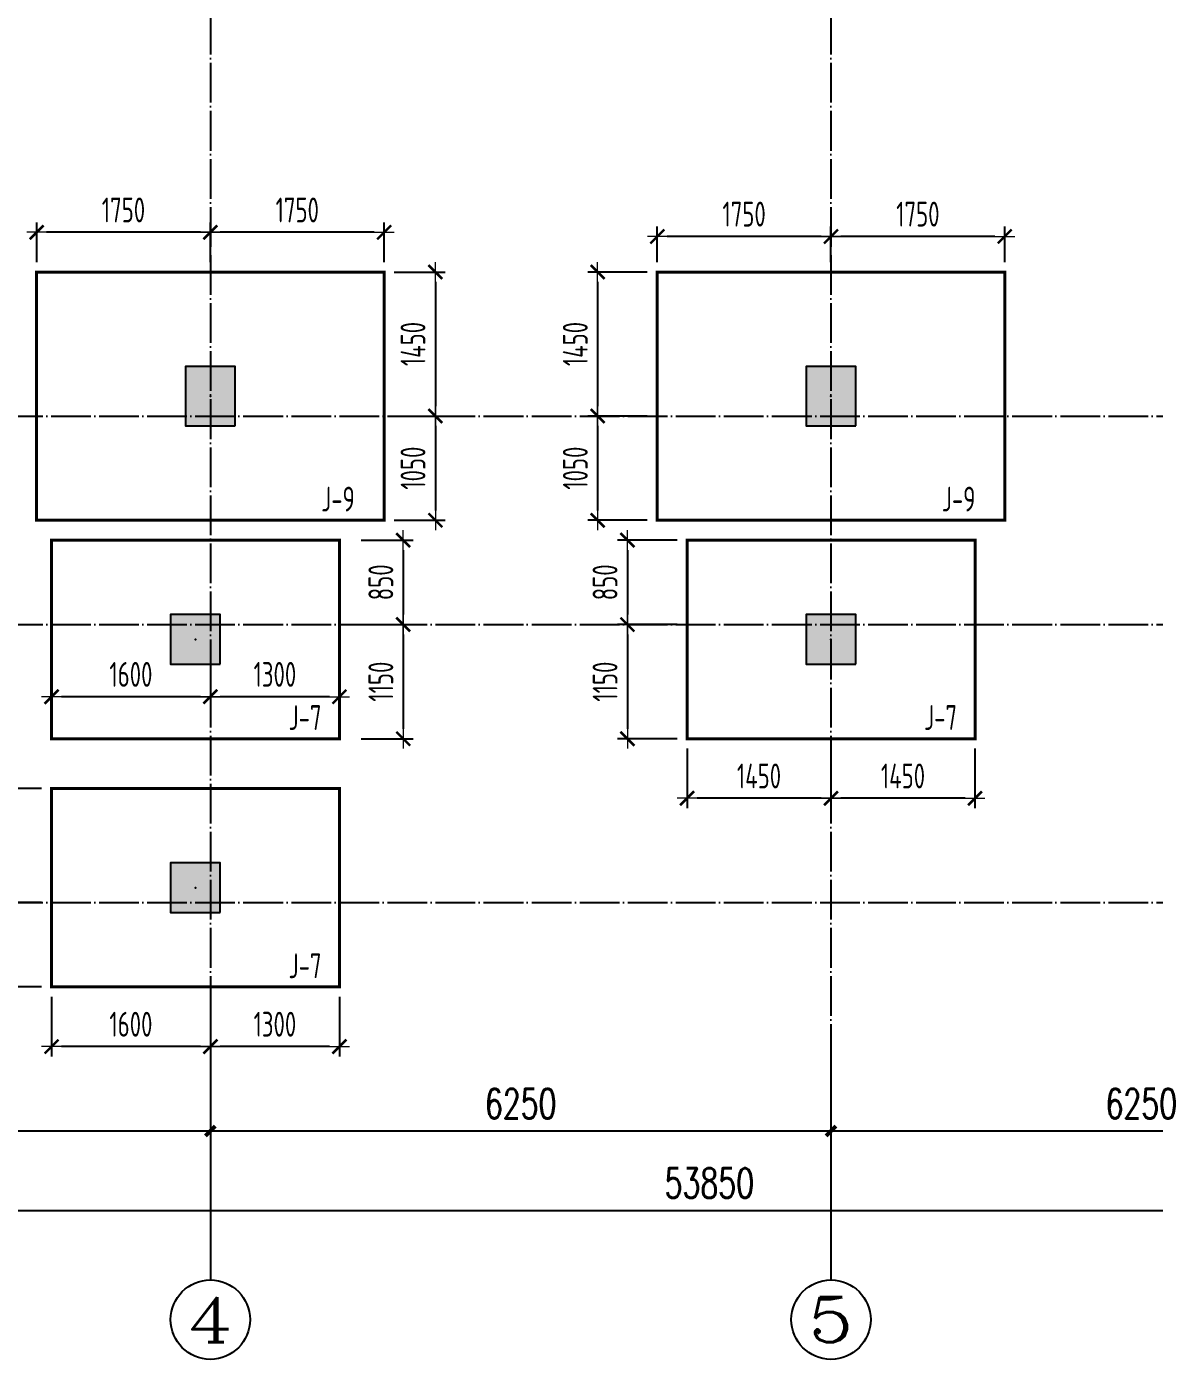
# Model space of a CAD drawing. Extents: x -441005 to 725361, y -182459 to 319313.
# Drawn here: x -165450 to -154094, y -119000 to -105579 of the extents above; entities that cross this region are included whole.
import ezdxf
from ezdxf.enums import TextEntityAlignment as Align

# ---------------------------------------------------------------- set-up
doc = ezdxf.new("R2010")
doc.units = 0
doc.header["$LTSCALE"] = 100
doc.linetypes.add('DOTE', pattern=[2.42, 2, -0.2, 0.02, -0.2])
doc.layers.get('0').update_dxf_attribs({"linetype": 'CONTINUOUS'})
doc.layers.get('Defpoints').update_dxf_attribs({"linetype": 'CONTINUOUS'})
for name, color, linetype in [('AXIS', 3, 'CONTINUOUS'), ('AXIS_TEXT', 7, 'CONTINUOUS'), ('BASE', 7, 'CONTINUOUS'), ('BASE_NUM', 7, 'CONTINUOUS'), ('COLU', 7, 'CONTINUOUS'), ('DOTE', 8, 'DOTE')]:
    doc.layers.add(name, color=color, linetype=linetype)
doc.layers.add('BASE-平法定位', color=3, linetype='ByLayer', lineweight=18)
doc.styles.add('_TCH_AXIS', font='COMPLEX', dxfattribs={"bigfont": 'GBCBIG'})
doc.styles.add('_TCH_DIM_T3', font='simplex_.ttf', dxfattribs={"width": 0.705882, "bigfont": 'GBCBIG'})
doc.styles.add('COMPLEX', font='COMPLEX')
doc.styles.add('TCCAD_Dimension', font='Tssdeng.shx', dxfattribs={"width": 0.7, "bigfont": 'hztxt.shx'})
doc.styles.add('TSSD_Label', font='Tssdeng.shx', dxfattribs={"width": 0.7, "bigfont": '1.shx'})
doc.dimstyles.new('_TCH_ARCH&&100', dxfattribs={"dimtxt": 297.5, "dimasz": 100, "dimexe": 250, "dimexo": 300, "dimgap": 126.25, "dimtad": 1, "dimdec": 0, "dimzin": 0, "dimdsep": 46, "dimtxsty": '_TCH_DIM_T3', "dimblk": 'ARCHTICK', "dimcen": 0.09, "dimclrt": 7, "dimazin": 2, "dimtfac": 1, "dimtdec": 0, "dimtix": 1, "dimtmove": 2, "dimatfit": 3, "dimfxl": 0, "dimtolj": 1, "dimtzin": 0, "dimarcsym": 0})
doc.dimstyles.new('TCCAD_100_100', dxfattribs={"dimtxt": 250, "dimasz": 100, "dimexe": 100, "dimexo": 100, "dimgap": 100, "dimtad": 1, "dimdec": 0, "dimzin": 0, "dimdsep": 46, "dimtxsty": 'TCCAD_Dimension', "dimblk": '_TCDBK100_100', "dimcen": 0, "dimclrt": 7, "dimadec": 0, "dimazin": 0, "dimtfac": 1, "dimtdec": 0, "dimtix": 1, "dimtmove": 2, "dimatfit": 3, "dimfxl": 0, "dimtolj": 1, "dimtzin": 0, "dimarcsym": 0})

# ---------------------------------------------------------------- blocks, each defined once
blk = doc.blocks.new('_AXISO')
blk.add_circle((0, 0), 0.5)
at = {"layer": 'AXIS_TEXT', "style": 'COMPLEX', "width": 1.041667}
blk.add_attdef('A', text='', height=0.56, dxfattribs=at).set_placement((-0.25, -0.28), (0.25, -0.28), align=Align.FIT)
blk = doc.blocks.new('_ArchTick')
at = {"color": 0, "linetype": 'ByBlock', "const_width": 0.4}
blk.add_lwpolyline([(-0.5, -0.5), (0.5, 0.5)], dxfattribs=at)
blk = doc.blocks.new('*D1086')
at = {"layer": 'AXIS', "color": 0, "lineweight": -2}
for p, q in [((-173000, -116000), (-173000, -116950)), ((-163600, -116000), (-163600, -116950)), ((-173000, -116700), (-163600, -116700))]:
    blk.add_line(p, q, dxfattribs=at)
at = {"layer": 'Defpoints', "color": 0}
for p in [(-173000, -115700), (-163600, -115700), (-163600, -116700)]:
    blk.add_point(p, dxfattribs=at)
at = {"layer": 'AXIS', "color": 0, "lineweight": -2, "xscale": 100, "yscale": 100, "zscale": 100, "rotation": 180}
blk.add_blockref('_ArchTick', (-173000, -116700), dxfattribs=at)
at = {"layer": 'AXIS', "color": 0, "lineweight": -2, "xscale": 100, "yscale": 100, "zscale": 100}
blk.add_blockref('_ArchTick', (-163600, -116700), dxfattribs=at)
at = {"layer": 'AXIS', "color": 7, "insert": (-168300, -116425), "char_height": 297.5, "attachment_point": 5, "style": '_TCH_DIM_T3'}
blk.add_mtext('\\A1;9400', dxfattribs=at)
blk = doc.blocks.new('*D1087')
at = {"layer": 'AXIS', "color": 0, "lineweight": -2}
for p, q in [((-163600, -116000), (-163600, -116950)), ((-157350, -116000), (-157350, -116950)), ((-163600, -116700), (-157350, -116700))]:
    blk.add_line(p, q, dxfattribs=at)
at = {"layer": 'Defpoints', "color": 0}
for p in [(-163600, -115700), (-157350, -115700), (-157350, -116700)]:
    blk.add_point(p, dxfattribs=at)
at = {"layer": 'AXIS', "color": 0, "lineweight": -2, "xscale": 100, "yscale": 100, "zscale": 100, "rotation": 180}
blk.add_blockref('_ArchTick', (-163600, -116700), dxfattribs=at)
at = {"layer": 'AXIS', "color": 0, "lineweight": -2, "xscale": 100, "yscale": 100, "zscale": 100}
blk.add_blockref('_ArchTick', (-157350, -116700), dxfattribs=at)
at = {"layer": 'AXIS', "color": 7, "insert": (-160475, -116425), "char_height": 297.5, "attachment_point": 5, "style": '_TCH_DIM_T3'}
blk.add_mtext('\\A1;6250', dxfattribs=at)
blk = doc.blocks.new('*D1088')
at = {"layer": 'AXIS', "color": 0, "lineweight": -2}
for p, q in [((-157350, -116000), (-157350, -116950)), ((-151100, -116000), (-151100, -116950)), ((-157350, -116700), (-151100, -116700))]:
    blk.add_line(p, q, dxfattribs=at)
at = {"layer": 'Defpoints', "color": 0}
for p in [(-157350, -115700), (-151100, -115700), (-151100, -116700)]:
    blk.add_point(p, dxfattribs=at)
at = {"layer": 'AXIS', "color": 0, "lineweight": -2, "xscale": 100, "yscale": 100, "zscale": 100, "rotation": 180}
blk.add_blockref('_ArchTick', (-157350, -116700), dxfattribs=at)
at = {"layer": 'AXIS', "color": 0, "lineweight": -2, "xscale": 100, "yscale": 100, "zscale": 100}
blk.add_blockref('_ArchTick', (-151100, -116700), dxfattribs=at)
at = {"layer": 'AXIS', "color": 7, "insert": (-154225, -116425), "char_height": 297.5, "attachment_point": 5, "style": '_TCH_DIM_T3'}
blk.add_mtext('\\A1;6250', dxfattribs=at)
blk = doc.blocks.new('*D1096')
at = {"layer": 'AXIS', "color": 0, "lineweight": -2}
for p, q in [((-185500, -116000), (-185500, -117750)), ((-131650, -116000), (-131650, -117750)), ((-185500, -117500), (-131650, -117500))]:
    blk.add_line(p, q, dxfattribs=at)
at = {"layer": 'Defpoints', "color": 0}
for p in [(-185500, -115700), (-131650, -115700), (-131650, -117500)]:
    blk.add_point(p, dxfattribs=at)
at = {"layer": 'AXIS', "color": 0, "lineweight": -2, "xscale": 100, "yscale": 100, "zscale": 100, "rotation": 180}
blk.add_blockref('_ArchTick', (-185500, -117500), dxfattribs=at)
at = {"layer": 'AXIS', "color": 0, "lineweight": -2, "xscale": 100, "yscale": 100, "zscale": 100}
blk.add_blockref('_ArchTick', (-131650, -117500), dxfattribs=at)
at = {"layer": 'AXIS', "color": 7, "insert": (-158575, -117225), "char_height": 297.5, "attachment_point": 5, "style": '_TCH_DIM_T3'}
blk.add_mtext('\\A1;53850', dxfattribs=at)
blk = doc.blocks.new('_TCDBK100_100')
blk.add_line((-1, 0), (1, 0))
at = {"const_width": 0.25}
blk.add_lwpolyline([(-0.7, -0.7), (0.7, 0.7)], dxfattribs=at)
blk = doc.blocks.new('*D2219')
at = {"layer": 'BASE-平法定位', "color": 0, "linetype": 'Continuous', "lineweight": -2}
for p, q in [((-159200, -108050), (-159800, -108050)), ((-159700, -108150), (-159700, -109400)), ((-159200, -109500), (-159800, -109500))]:
    blk.add_line(p, q, dxfattribs=at)
at = {"layer": 'Defpoints', "color": 0, "linetype": 'Continuous'}
for p in [(-159100, -108050), (-159700, -109500), (-159100, -109500)]:
    blk.add_point(p, dxfattribs=at)
at = {"layer": 'BASE-平法定位', "color": 0, "linetype": 'Continuous', "lineweight": -2, "xscale": 100, "yscale": 100, "zscale": 100}
for p, rotation in [((-159700, -108050), 90), ((-159700, -109500), 270)]:
    blk.add_blockref('_TCDBK100_100', p, dxfattribs=dict(at, rotation=rotation))
at = {"layer": 'BASE-平法定位', "color": 7, "linetype": 'Continuous', "insert": (-159925, -108775), "char_height": 250, "attachment_point": 5, "rotation": 90, "style": 'TCCAD_Dimension'}
blk.add_mtext('\\A1;1450', dxfattribs=at)
blk = doc.blocks.new('*D2220')
at = {"layer": 'BASE-平法定位', "color": 0, "linetype": 'Continuous', "lineweight": -2}
for p, q in [((-159200, -109500), (-159800, -109500)), ((-159700, -109600), (-159700, -110450)), ((-159200, -110550), (-159800, -110550))]:
    blk.add_line(p, q, dxfattribs=at)
at = {"layer": 'Defpoints', "color": 0, "linetype": 'Continuous'}
for p in [(-159100, -109500), (-159700, -110550), (-159100, -110550)]:
    blk.add_point(p, dxfattribs=at)
at = {"layer": 'BASE-平法定位', "color": 0, "linetype": 'Continuous', "lineweight": -2, "xscale": 100, "yscale": 100, "zscale": 100}
for p, rotation in [((-159700, -109500), 90), ((-159700, -110550), 270)]:
    blk.add_blockref('_TCDBK100_100', p, dxfattribs=dict(at, rotation=rotation))
at = {"layer": 'BASE-平法定位', "color": 7, "linetype": 'Continuous', "insert": (-159925, -110025), "char_height": 250, "attachment_point": 5, "rotation": 90, "style": 'TCCAD_Dimension'}
blk.add_mtext('\\A1;1050', dxfattribs=at)
blk = doc.blocks.new('*D2221')
at = {"layer": 'BASE-平法定位', "color": 0, "linetype": 'Continuous', "lineweight": -2}
for p, q in [((-157350, -107950), (-157350, -107592)), ((-155600, -107950), (-155600, -107592)), ((-155700, -107692), (-157250, -107692))]:
    blk.add_line(p, q, dxfattribs=at)
at = {"layer": 'Defpoints', "color": 0, "linetype": 'Continuous'}
for p in [(-157350, -107692), (-157350, -108050), (-155600, -108050)]:
    blk.add_point(p, dxfattribs=at)
at = {"layer": 'BASE-平法定位', "color": 0, "linetype": 'Continuous', "lineweight": -2, "xscale": 100, "yscale": 100, "zscale": 100}
for p, rotation in [((-157350, -107692), 180.0000000235017), ((-155600, -107692), 2.350168060161195e-08)]:
    blk.add_blockref('_TCDBK100_100', p, dxfattribs=dict(at, rotation=rotation))
at = {"layer": 'BASE-平法定位', "color": 7, "linetype": 'Continuous', "insert": (-156475, -107467), "char_height": 250, "attachment_point": 5, "rotation": 0, "style": 'TCCAD_Dimension'}
blk.add_mtext('\\A1;1750', dxfattribs=at)
blk = doc.blocks.new('*D2222')
at = {"layer": 'BASE-平法定位', "color": 0, "linetype": 'Continuous', "lineweight": -2}
for p, q in [((-159099, -107950), (-159099, -107592)), ((-157350, -107950), (-157350, -107592)), ((-157450, -107692), (-158999, -107692))]:
    blk.add_line(p, q, dxfattribs=at)
at = {"layer": 'Defpoints', "color": 0, "linetype": 'Continuous'}
for p in [(-159099, -107692), (-159099, -108050), (-157350, -108050)]:
    blk.add_point(p, dxfattribs=at)
at = {"layer": 'BASE-平法定位', "color": 0, "linetype": 'Continuous', "lineweight": -2, "xscale": 100, "yscale": 100, "zscale": 100}
for p, rotation in [((-159099, -107692), 180.0000000235017), ((-157350, -107692), 2.350168060161195e-08)]:
    blk.add_blockref('_TCDBK100_100', p, dxfattribs=dict(at, rotation=rotation))
at = {"layer": 'BASE-平法定位', "color": 7, "linetype": 'Continuous', "insert": (-158225, -107467), "char_height": 250, "attachment_point": 5, "rotation": 0, "style": 'TCCAD_Dimension'}
blk.add_mtext('\\A1;1750', dxfattribs=at)
blk = doc.blocks.new('*D2223')
at = {"layer": 'BASE-平法定位', "color": 0, "linetype": 'Continuous', "lineweight": -2}
for p, q in [((-158900, -110750), (-159500, -110750)), ((-159400, -110850), (-159400, -111500)), ((-158900, -111600), (-159500, -111600))]:
    blk.add_line(p, q, dxfattribs=at)
at = {"layer": 'Defpoints', "color": 0, "linetype": 'Continuous'}
for p in [(-158800, -110750), (-159400, -111600), (-158800, -111600)]:
    blk.add_point(p, dxfattribs=at)
at = {"layer": 'BASE-平法定位', "color": 0, "linetype": 'Continuous', "lineweight": -2, "xscale": 100, "yscale": 100, "zscale": 100}
for p, rotation in [((-159400, -110750), 90), ((-159400, -111600), 270)]:
    blk.add_blockref('_TCDBK100_100', p, dxfattribs=dict(at, rotation=rotation))
at = {"layer": 'BASE-平法定位', "color": 7, "linetype": 'Continuous', "insert": (-159625, -111175), "char_height": 250, "attachment_point": 5, "rotation": 90, "style": 'TCCAD_Dimension'}
blk.add_mtext('\\A1;850', dxfattribs=at)
blk = doc.blocks.new('*D2224')
at = {"layer": 'BASE-平法定位', "color": 0, "linetype": 'Continuous', "lineweight": -2}
for p, q in [((-158900, -111600), (-159500, -111600)), ((-159400, -111700), (-159400, -112650)), ((-158900, -112750), (-159500, -112750))]:
    blk.add_line(p, q, dxfattribs=at)
at = {"layer": 'Defpoints', "color": 0, "linetype": 'Continuous'}
for p in [(-158800, -111600), (-159400, -112750), (-158800, -112750)]:
    blk.add_point(p, dxfattribs=at)
at = {"layer": 'BASE-平法定位', "color": 0, "linetype": 'Continuous', "lineweight": -2, "xscale": 100, "yscale": 100, "zscale": 100}
for p, rotation in [((-159400, -111600), 90), ((-159400, -112750), 270)]:
    blk.add_blockref('_TCDBK100_100', p, dxfattribs=dict(at, rotation=rotation))
at = {"layer": 'BASE-平法定位', "color": 7, "linetype": 'Continuous', "insert": (-159625, -112175), "char_height": 250, "attachment_point": 5, "rotation": 90, "style": 'TCCAD_Dimension'}
blk.add_mtext('\\A1;1150', dxfattribs=at)
blk = doc.blocks.new('*D2225')
at = {"layer": 'BASE-平法定位', "color": 0, "linetype": 'Continuous', "lineweight": -2}
for p, q in [((-157350, -112850), (-157350, -113450)), ((-155900, -112850), (-155900, -113450)), ((-156000, -113350), (-157250, -113350))]:
    blk.add_line(p, q, dxfattribs=at)
at = {"layer": 'Defpoints', "color": 0, "linetype": 'Continuous'}
for p in [(-157350, -112750), (-155900, -112750), (-157350, -113350)]:
    blk.add_point(p, dxfattribs=at)
at = {"layer": 'BASE-平法定位', "color": 0, "linetype": 'Continuous', "lineweight": -2, "xscale": 100, "yscale": 100, "zscale": 100}
for p, rotation in [((-157350, -113350), 180.0000000235017), ((-155900, -113350), 2.350168060161195e-08)]:
    blk.add_blockref('_TCDBK100_100', p, dxfattribs=dict(at, rotation=rotation))
at = {"layer": 'BASE-平法定位', "color": 7, "linetype": 'Continuous', "insert": (-156625, -113125), "char_height": 250, "attachment_point": 5, "rotation": 0, "style": 'TCCAD_Dimension'}
blk.add_mtext('\\A1;1450', dxfattribs=at)
blk = doc.blocks.new('*D2226')
at = {"layer": 'BASE-平法定位', "color": 0, "linetype": 'Continuous', "lineweight": -2}
for p, q in [((-158799, -112850), (-158799, -113450)), ((-157350, -112850), (-157350, -113450)), ((-157450, -113350), (-158699, -113350))]:
    blk.add_line(p, q, dxfattribs=at)
at = {"layer": 'Defpoints', "color": 0, "linetype": 'Continuous'}
for p in [(-158799, -112750), (-157350, -112750), (-158799, -113350)]:
    blk.add_point(p, dxfattribs=at)
at = {"layer": 'BASE-平法定位', "color": 0, "linetype": 'Continuous', "lineweight": -2, "xscale": 100, "yscale": 100, "zscale": 100}
for p, rotation in [((-158799, -113350), 180.0000000235018), ((-157350, -113350), 2.35018404737275e-08)]:
    blk.add_blockref('_TCDBK100_100', p, dxfattribs=dict(at, rotation=rotation))
at = {"layer": 'BASE-平法定位', "color": 7, "linetype": 'Continuous', "insert": (-158075, -113125), "char_height": 250, "attachment_point": 5, "rotation": 0, "style": 'TCCAD_Dimension'}
blk.add_mtext('\\A1;1450', dxfattribs=at)
blk = doc.blocks.new('*D2231')
at = {"layer": 'BASE-平法定位', "color": 0, "linetype": 'Continuous', "lineweight": -2}
for p, q in [((-161750, -108050), (-161234, -108050)), ((-161334, -108150), (-161334, -109400)), ((-161750, -109500), (-161234, -109500))]:
    blk.add_line(p, q, dxfattribs=at)
at = {"layer": 'Defpoints', "color": 0, "linetype": 'Continuous'}
for p in [(-161850, -108050), (-161850, -109500), (-161334, -109500)]:
    blk.add_point(p, dxfattribs=at)
at = {"layer": 'BASE-平法定位', "color": 0, "linetype": 'Continuous', "lineweight": -2, "xscale": 100, "yscale": 100, "zscale": 100}
for p, rotation in [((-161334, -108050), 90), ((-161334, -109500), 270)]:
    blk.add_blockref('_TCDBK100_100', p, dxfattribs=dict(at, rotation=rotation))
at = {"layer": 'BASE-平法定位', "color": 7, "linetype": 'Continuous', "insert": (-161559, -108775), "char_height": 250, "attachment_point": 5, "rotation": 90, "style": 'TCCAD_Dimension'}
blk.add_mtext('\\A1;1450', dxfattribs=at)
blk = doc.blocks.new('*D2232')
at = {"layer": 'BASE-平法定位', "color": 0, "linetype": 'Continuous', "lineweight": -2}
for p, q in [((-161750, -109500), (-161234, -109500)), ((-161334, -109600), (-161334, -110450)), ((-161750, -110550), (-161234, -110550))]:
    blk.add_line(p, q, dxfattribs=at)
at = {"layer": 'Defpoints', "color": 0, "linetype": 'Continuous'}
for p in [(-161850, -109500), (-161850, -110550), (-161334, -110550)]:
    blk.add_point(p, dxfattribs=at)
at = {"layer": 'BASE-平法定位', "color": 0, "linetype": 'Continuous', "lineweight": -2, "xscale": 100, "yscale": 100, "zscale": 100}
for p, rotation in [((-161334, -109500), 90), ((-161334, -110550), 270)]:
    blk.add_blockref('_TCDBK100_100', p, dxfattribs=dict(at, rotation=rotation))
at = {"layer": 'BASE-平法定位', "color": 7, "linetype": 'Continuous', "insert": (-161559, -110025), "char_height": 250, "attachment_point": 5, "rotation": 90, "style": 'TCCAD_Dimension'}
blk.add_mtext('\\A1;1050', dxfattribs=at)
blk = doc.blocks.new('*D2233')
at = {"layer": 'BASE-平法定位', "color": 0, "linetype": 'Continuous', "lineweight": -2}
for p, q in [((-163600, -107950), (-163600, -107550)), ((-161850, -107950), (-161850, -107550)), ((-161950, -107650), (-163500, -107650))]:
    blk.add_line(p, q, dxfattribs=at)
at = {"layer": 'Defpoints', "color": 0, "linetype": 'Continuous'}
for p in [(-163600, -107650), (-163600, -108050), (-161850, -108050)]:
    blk.add_point(p, dxfattribs=at)
at = {"layer": 'BASE-平法定位', "color": 0, "linetype": 'Continuous', "lineweight": -2, "xscale": 100, "yscale": 100, "zscale": 100}
for p, rotation in [((-163600, -107650), 180.0000000235017), ((-161850, -107650), 2.350168060161195e-08)]:
    blk.add_blockref('_TCDBK100_100', p, dxfattribs=dict(at, rotation=rotation))
at = {"layer": 'BASE-平法定位', "color": 7, "linetype": 'Continuous', "insert": (-162725, -107425), "char_height": 250, "attachment_point": 5, "rotation": 0, "style": 'TCCAD_Dimension'}
blk.add_mtext('\\A1;1750', dxfattribs=at)
blk = doc.blocks.new('*D2234')
at = {"layer": 'BASE-平法定位', "color": 0, "linetype": 'Continuous', "lineweight": -2}
for p, q in [((-165349, -107950), (-165349, -107550)), ((-163600, -107950), (-163600, -107550)), ((-163700, -107650), (-165249, -107650))]:
    blk.add_line(p, q, dxfattribs=at)
at = {"layer": 'Defpoints', "color": 0, "linetype": 'Continuous'}
for p in [(-165349, -107650), (-165349, -108050), (-163600, -108050)]:
    blk.add_point(p, dxfattribs=at)
at = {"layer": 'BASE-平法定位', "color": 0, "linetype": 'Continuous', "lineweight": -2, "xscale": 100, "yscale": 100, "zscale": 100}
for p, rotation in [((-165349, -107650), 180.0000000235017), ((-163600, -107650), 2.350168060161195e-08)]:
    blk.add_blockref('_TCDBK100_100', p, dxfattribs=dict(at, rotation=rotation))
at = {"layer": 'BASE-平法定位', "color": 7, "linetype": 'Continuous', "insert": (-164475, -107425), "char_height": 250, "attachment_point": 5, "rotation": 0, "style": 'TCCAD_Dimension'}
blk.add_mtext('\\A1;1750', dxfattribs=at)
blk = doc.blocks.new('*D2235')
at = {"layer": 'BASE-平法定位', "color": 0, "linetype": 'Continuous', "lineweight": -2}
for p, q in [((-162082, -110750), (-161558, -110750)), ((-161658, -110850), (-161658, -111500)), ((-162082, -111600), (-161558, -111600))]:
    blk.add_line(p, q, dxfattribs=at)
at = {"layer": 'Defpoints', "color": 0, "linetype": 'Continuous'}
for p in [(-162182, -110750), (-162182, -111600), (-161658, -111600)]:
    blk.add_point(p, dxfattribs=at)
at = {"layer": 'BASE-平法定位', "color": 0, "linetype": 'Continuous', "lineweight": -2, "xscale": 100, "yscale": 100, "zscale": 100}
for p, rotation in [((-161658, -110750), 90), ((-161658, -111600), 270)]:
    blk.add_blockref('_TCDBK100_100', p, dxfattribs=dict(at, rotation=rotation))
at = {"layer": 'BASE-平法定位', "color": 7, "linetype": 'Continuous', "insert": (-161883, -111175), "char_height": 250, "attachment_point": 5, "rotation": 90, "style": 'TCCAD_Dimension'}
blk.add_mtext('\\A1;850', dxfattribs=at)
blk = doc.blocks.new('*D2236')
at = {"layer": 'BASE-平法定位', "color": 0, "linetype": 'Continuous', "lineweight": -2}
for p, q in [((-162082, -111600), (-161558, -111600)), ((-161658, -111700), (-161658, -112650)), ((-162082, -112750), (-161558, -112750))]:
    blk.add_line(p, q, dxfattribs=at)
at = {"layer": 'Defpoints', "color": 0, "linetype": 'Continuous'}
for p in [(-162182, -111600), (-162182, -112750), (-161658, -112750)]:
    blk.add_point(p, dxfattribs=at)
at = {"layer": 'BASE-平法定位', "color": 0, "linetype": 'Continuous', "lineweight": -2, "xscale": 100, "yscale": 100, "zscale": 100}
for p, rotation in [((-161658, -111600), 90), ((-161658, -112750), 270)]:
    blk.add_blockref('_TCDBK100_100', p, dxfattribs=dict(at, rotation=rotation))
at = {"layer": 'BASE-平法定位', "color": 7, "linetype": 'Continuous', "insert": (-161883, -112175), "char_height": 250, "attachment_point": 5, "rotation": 90, "style": 'TCCAD_Dimension'}
blk.add_mtext('\\A1;1150', dxfattribs=at)
blk = doc.blocks.new('*D2237')
at = {"layer": 'BASE-平法定位', "color": 0, "linetype": 'Continuous', "lineweight": -2}
for p, q in [((-163600, -111827), (-163600, -112427)), ((-162300, -111827), (-162300, -112427)), ((-162400, -112327), (-163500, -112327))]:
    blk.add_line(p, q, dxfattribs=at)
at = {"layer": 'Defpoints', "color": 0, "linetype": 'Continuous'}
for p in [(-163600, -111727), (-162300, -111727), (-163600, -112327)]:
    blk.add_point(p, dxfattribs=at)
at = {"layer": 'BASE-平法定位', "color": 0, "linetype": 'Continuous', "lineweight": -2, "xscale": 100, "yscale": 100, "zscale": 100}
for p, rotation in [((-163600, -112327), 180.0000000235017), ((-162300, -112327), 2.350168060161195e-08)]:
    blk.add_blockref('_TCDBK100_100', p, dxfattribs=dict(at, rotation=rotation))
at = {"layer": 'BASE-平法定位', "color": 7, "linetype": 'Continuous', "insert": (-162950, -112102), "char_height": 250, "attachment_point": 5, "rotation": 0, "style": 'TCCAD_Dimension'}
blk.add_mtext('\\A1;1300', dxfattribs=at)
blk = doc.blocks.new('*D2238')
at = {"layer": 'BASE-平法定位', "color": 0, "linetype": 'Continuous', "lineweight": -2}
for p, q in [((-165199, -111827), (-165199, -112427)), ((-163600, -111827), (-163600, -112427)), ((-163700, -112327), (-165099, -112327))]:
    blk.add_line(p, q, dxfattribs=at)
at = {"layer": 'Defpoints', "color": 0, "linetype": 'Continuous'}
for p in [(-165199, -111727), (-163600, -111727), (-165199, -112327)]:
    blk.add_point(p, dxfattribs=at)
at = {"layer": 'BASE-平法定位', "color": 0, "linetype": 'Continuous', "lineweight": -2, "xscale": 100, "yscale": 100, "zscale": 100}
for p, rotation in [((-165199, -112327), 180.0000000235017), ((-163600, -112327), 2.350168060161195e-08)]:
    blk.add_blockref('_TCDBK100_100', p, dxfattribs=dict(at, rotation=rotation))
at = {"layer": 'BASE-平法定位', "color": 7, "linetype": 'Continuous', "insert": (-164400, -112102), "char_height": 250, "attachment_point": 5, "rotation": 0, "style": 'TCCAD_Dimension'}
blk.add_mtext('\\A1;1600', dxfattribs=at)
blk = doc.blocks.new('*D2239')
at = {"layer": 'BASE-平法定位', "color": 0, "linetype": 'Continuous', "lineweight": -2}
for p, q in [((-165300, -113250), (-165900, -113250)), ((-165800, -113350), (-165800, -114300)), ((-165300, -114400), (-165900, -114400))]:
    blk.add_line(p, q, dxfattribs=at)
at = {"layer": 'Defpoints', "color": 0, "linetype": 'Continuous'}
for p in [(-165200, -113250), (-165800, -114400), (-165200, -114400)]:
    blk.add_point(p, dxfattribs=at)
at = {"layer": 'BASE-平法定位', "color": 0, "linetype": 'Continuous', "lineweight": -2, "xscale": 100, "yscale": 100, "zscale": 100}
for p, rotation in [((-165800, -113250), 90), ((-165800, -114400), 270)]:
    blk.add_blockref('_TCDBK100_100', p, dxfattribs=dict(at, rotation=rotation))
at = {"layer": 'BASE-平法定位', "color": 7, "linetype": 'Continuous', "insert": (-166025, -113825), "char_height": 250, "attachment_point": 5, "rotation": 90, "style": 'TCCAD_Dimension'}
blk.add_mtext('\\A1;1150', dxfattribs=at)
blk = doc.blocks.new('*D2240')
at = {"layer": 'BASE-平法定位', "color": 0, "linetype": 'Continuous', "lineweight": -2}
for p, q in [((-165300, -114400), (-165900, -114400)), ((-165800, -114500), (-165800, -115150)), ((-165300, -115250), (-165900, -115250))]:
    blk.add_line(p, q, dxfattribs=at)
at = {"layer": 'Defpoints', "color": 0, "linetype": 'Continuous'}
for p in [(-165200, -114400), (-165800, -115250), (-165200, -115250)]:
    blk.add_point(p, dxfattribs=at)
at = {"layer": 'BASE-平法定位', "color": 0, "linetype": 'Continuous', "lineweight": -2, "xscale": 100, "yscale": 100, "zscale": 100}
for p, rotation in [((-165800, -114400), 90), ((-165800, -115250), 270)]:
    blk.add_blockref('_TCDBK100_100', p, dxfattribs=dict(at, rotation=rotation))
at = {"layer": 'BASE-平法定位', "color": 7, "linetype": 'Continuous', "insert": (-166025, -114825), "char_height": 250, "attachment_point": 5, "rotation": 90, "style": 'TCCAD_Dimension'}
blk.add_mtext('\\A1;850', dxfattribs=at)
blk = doc.blocks.new('*D2241')
at = {"layer": 'BASE-平法定位', "color": 0, "linetype": 'Continuous', "lineweight": -2}
for p, q in [((-163600, -115350), (-163600, -115950)), ((-162300, -115350), (-162300, -115950)), ((-162400, -115850), (-163500, -115850))]:
    blk.add_line(p, q, dxfattribs=at)
at = {"layer": 'Defpoints', "color": 0, "linetype": 'Continuous'}
for p in [(-163600, -115250), (-162300, -115250), (-163600, -115850)]:
    blk.add_point(p, dxfattribs=at)
at = {"layer": 'BASE-平法定位', "color": 0, "linetype": 'Continuous', "lineweight": -2, "xscale": 100, "yscale": 100, "zscale": 100}
for p, rotation in [((-163600, -115850), 180.0000000235024), ((-162300, -115850), 2.350240002613191e-08)]:
    blk.add_blockref('_TCDBK100_100', p, dxfattribs=dict(at, rotation=rotation))
at = {"layer": 'BASE-平法定位', "color": 7, "linetype": 'Continuous', "insert": (-162950, -115625), "char_height": 250, "attachment_point": 5, "rotation": 0, "style": 'TCCAD_Dimension'}
blk.add_mtext('\\A1;1300', dxfattribs=at)
blk = doc.blocks.new('*D2242')
at = {"layer": 'BASE-平法定位', "color": 0, "linetype": 'Continuous', "lineweight": -2}
for p, q in [((-165199, -115350), (-165199, -115950)), ((-163600, -115350), (-163600, -115950)), ((-163700, -115850), (-165099, -115850))]:
    blk.add_line(p, q, dxfattribs=at)
at = {"layer": 'Defpoints', "color": 0, "linetype": 'Continuous'}
for p in [(-165199, -115250), (-163600, -115250), (-165199, -115850)]:
    blk.add_point(p, dxfattribs=at)
at = {"layer": 'BASE-平法定位', "color": 0, "linetype": 'Continuous', "lineweight": -2, "xscale": 100, "yscale": 100, "zscale": 100}
for p, rotation in [((-165199, -115850), 180.0000000235023), ((-163600, -115850), 2.350224015401636e-08)]:
    blk.add_blockref('_TCDBK100_100', p, dxfattribs=dict(at, rotation=rotation))
at = {"layer": 'BASE-平法定位', "color": 7, "linetype": 'Continuous', "insert": (-164400, -115625), "char_height": 250, "attachment_point": 5, "rotation": 0, "style": 'TCCAD_Dimension'}
blk.add_mtext('\\A1;1600', dxfattribs=at)

msp = doc.modelspace()

# ---------------------------------------------------------------- hatches: boundary and pattern name
at = {"layer": 'COLU'}
for points in [[(-163350, -109600), (-163350, -109000), (-163850, -109000), (-163850, -109600)], [(-157100, -109600), (-157100, -109000), (-157600, -109000), (-157600, -109600)], [(-163500, -112000), (-163500, -111500), (-164000, -111500), (-164000, -112000)], [(-157100, -112000), (-157100, -111500), (-157600, -111500), (-157600, -112000)], [(-163500, -114500), (-163500, -114000), (-164000, -114000), (-164000, -114500)]]:
    msp.add_hatch(color=252, dxfattribs=at).paths.add_polyline_path(points)

# ---------------------------------------------------------------- linework, layer by layer
at = {"layer": 'AXIS'}
for p, q in [((-163600, -115700), (-163600, -118200)), ((-157350, -115700), (-157350, -118200))]:
    msp.add_line(p, q, dxfattribs=at)
at = {"layer": 'BASE', "color": 3, "const_width": 30}
for points in [[(-165349.5, -110550), (-161849.5, -110550), (-161849.5, -108050), (-165349.5, -108050), (-165349.5, -110550)], [(-159099.5, -110550), (-155599.5, -110550), (-155599.5, -108050), (-159099.5, -108050), (-159099.5, -110550)], [(-165199.5, -112750), (-162299.5, -112750), (-162299.5, -110750), (-165199.5, -110750), (-165199.5, -112750)], [(-158799.5, -112750), (-155899.5, -112750), (-155899.5, -110750), (-158799.5, -110750), (-158799.5, -112750)], [(-165199.5, -115250), (-162299.5, -115250), (-162299.5, -113250), (-165199.5, -113250), (-165199.5, -115250)]]:
    msp.add_lwpolyline(points, dxfattribs=at)
at = {"layer": 'COLU'}
for points in [[(-163350, -109600), (-163350, -109000), (-163850, -109000), (-163850, -109600)], [(-157100, -109600), (-157100, -109000), (-157600, -109000), (-157600, -109600)], [(-163500, -112000), (-163500, -111500), (-164000, -111500), (-164000, -112000)], [(-157100, -112000), (-157100, -111500), (-157600, -111500), (-157600, -112000)], [(-163500, -114500), (-163500, -114000), (-164000, -114000), (-164000, -114500)]]:
    msp.add_lwpolyline(points, close=True, dxfattribs=at)
for p in [(-163600, -109300), (-157350, -109300), (-163750, -111750), (-157350, -111750), (-163750, -114250)]:
    msp.add_point(p, dxfattribs=at)
at = {"layer": 'DOTE', "ltscale": 2}
for p, q in [((-163600, -98200), (-163600, -115700)), ((-157350, -98200), (-157350, -115700)), ((-186500, -109500), (-128400, -109500)), ((-186500, -111600), (-128300, -111600)), ((-186500, -114400), (-128300, -114400))]:
    msp.add_line(p, q, dxfattribs=at)

# ---------------------------------------------------------------- block references
at = {"layer": 'AXIS'}
ref = msp.add_blockref('_AXISO', (-163600, -118600), dxfattribs=dict(at, xscale=800, yscale=800, zscale=800))
ref.add_attrib('A', '4', dxfattribs={"layer": 'AXIS_TEXT', "height": 452.5, "style": '_TCH_AXIS', "width": 1.3125}).set_placement((-163826.3, -118826.3), (-163373.7, -118826.3), align=Align.FIT)
ref = msp.add_blockref('_AXISO', (-157350, -118600), dxfattribs=dict(at, xscale=800, yscale=800, zscale=800))
ref.add_attrib('A', '5', dxfattribs={"layer": 'AXIS_TEXT', "height": 452.5, "style": '_TCH_AXIS', "width": 1.5}).set_placement((-157576.3, -118826.3), (-157123.7, -118826.3), align=Align.FIT)

# ---------------------------------------------------------------- texts
at = {"layer": 'BASE_NUM', "color": 7, "style": 'TSSD_Label', "width": 0.7}
for s, p in [('J-9', (-162483.5, -110461.6)), ('J-9', (-156233.5, -110461.6)), ('J-7', (-162812.1, -112661.6)), ('J-7', (-156412.1, -112661.6)), ('J-7', (-162812.1, -115161.6))]:
    msp.add_text(s, height=250, dxfattribs=at).set_placement(p)

# ---------------------------------------------------------------- dimensions: what is measured, and where the dimension line sits
at = {"layer": 'AXIS'}
for p1, p2, distance, picture, middle in [((-185500, -115700), (-131650, -115700), -1800, '*D1096', (-158575, -117225)), ((-173000, -115700), (-163600, -115700), -1000, '*D1086', (-168300, -116425)), ((-163600, -115700), (-157350, -115700), -1000, '*D1087', (-160475, -116425)), ((-157350, -115700), (-151100, -115700), -1000, '*D1088', (-154225, -116425))]:
    dim = msp.add_aligned_dim(p1=p1, p2=p2, distance=distance, dimstyle='_TCH_ARCH&&100', dxfattribs=at)
    dim.commit()
    dim.dimension.update_dxf_attribs({"geometry": picture, "text_midpoint": middle})
at = {"layer": 'BASE-平法定位', "color": 144, "linetype": 'Continuous'}
for base, p1, p2, angle, picture, middle in [((-165349.4999995, -107650.0444121), (-163599.9999994, -108050.0000003), (-165349.4999994, -108050.000001), 180, '*D2234', (-164474.7499996, -107425.0444118)), ((-163599.9999995, -107650.0444114), (-161850.4999994, -108049.9999996), (-163599.9999994, -108050.0000003), 180, '*D2233', (-162725.2499996, -107425.044411)), ((-159099.4999995, -107691.6639626), (-157349.9999994, -108050.0000002), (-159099.4999994, -108050.0000009), 180, '*D2222', (-158224.7499996, -107466.6639623)), ((-157349.9999995, -107691.6639619), (-155600.4999994, -108049.9999995), (-157349.9999994, -108050.0000002), 180, '*D2221', (-156475.2499996, -107466.6639616)), ((-161334, -109500), (-161849.5, -108050), (-161849.5, -109500), 270, '*D2231', (-161559, -108775)), ((-159699.5, -109500), (-159099.5, -108050), (-159099.5, -109500), 270, '*D2219', (-159924.5, -108775)), ((-161334, -110550), (-161849.5, -109500), (-161849.5, -110550), 270, '*D2232', (-161559, -110025)), ((-159699.5, -110550), (-159099.5, -109500), (-159099.5, -110550), 270, '*D2220', (-159924.5, -110025)), ((-161657.7, -111600), (-162181.8, -110750), (-162181.8, -111600), 270, '*D2235', (-161882.7, -111175)), ((-159399.5, -111600), (-158799.5, -110750), (-158799.5, -111600), 270, '*D2223', (-159624.5, -111175)), ((-161657.7, -112750), (-162181.8, -111600), (-162181.8, -112750), 270, '*D2236', (-161882.7, -112175)), ((-159399.5, -112750), (-158799.5, -111600), (-158799.5, -112750), 270, '*D2224', (-159624.5, -112175)), ((-165199.4999995, -112326.5582401), (-163599.9999998, -111726.5582394), (-165199.4999998, -111726.5582401), 180, '*D2238', (-164399.7499996, -112101.5582398)), ((-163599.9999995, -112326.5582394), (-162300.4999998, -111726.5582389), (-163599.9999998, -111726.5582394), 180, '*D2237', (-162950.2499996, -112101.5582392)), ((-158799.4999995, -113350.0000012), (-157349.9999998, -112750.0000006), (-158799.4999998, -112750.0000012), 180, '*D2226', (-158074.7499996, -113125.0000009)), ((-157349.9999995, -113350.0000006), (-155900.4999998, -112750), (-157349.9999998, -112750.0000006), 180, '*D2225', (-156625.2499996, -113125.0000003)), ((-165799.5, -114400), (-165199.5, -113250), (-165199.5, -114400), 270, '*D2239', (-166024.5, -113825)), ((-165799.5, -115250), (-165199.5, -114400), (-165199.5, -115250), 270, '*D2240', (-166024.5, -114825)), ((-165199.4999996, -115850.0000012), (-163599.9999998, -115250.0000005), (-165199.4999998, -115250.0000012), 180, '*D2242', (-164399.7499997, -115625.0000009)), ((-163599.9999996, -115850.0000005), (-162300.4999998, -115250), (-163599.9999998, -115250.0000005), 180, '*D2241', (-162950.2499997, -115625.0000003))]:
    dim = msp.add_linear_dim(base=base, p1=p1, p2=p2, angle=angle, dimstyle='TCCAD_100_100', dxfattribs=at)
    dim.commit()
    dim.dimension.update_dxf_attribs({"geometry": picture, "text_midpoint": middle})

doc.saveas('drawing.dxf')
